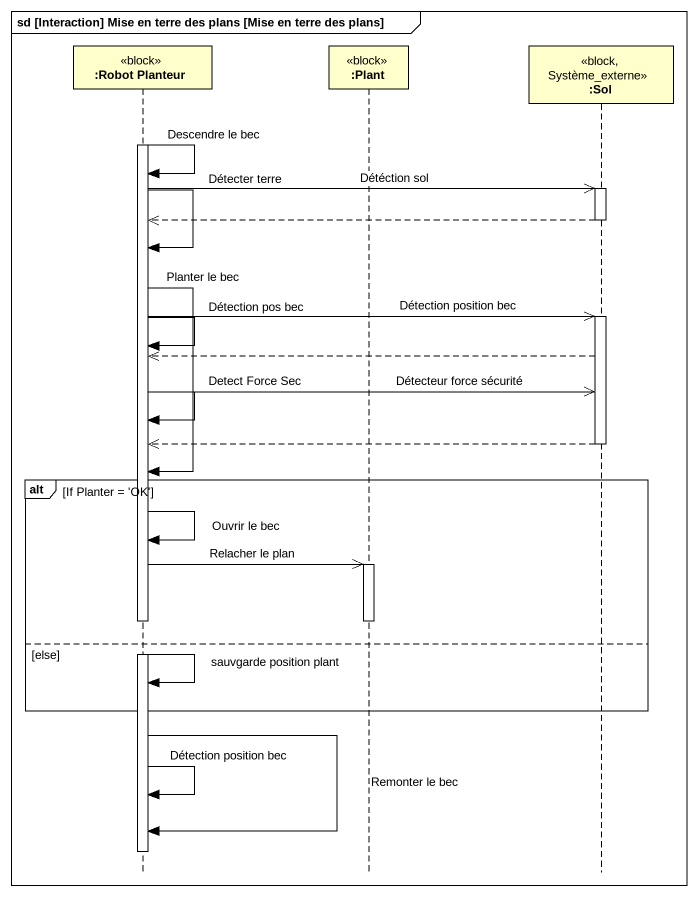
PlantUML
@startuml
mainframe sd [Interaction] Mise en terre des plans [Mise en terre des plans]
hide footbox
participant ":Robot Planteur" as Robot_Planteur <<block>>
participant ":Plant" as Plant <<block>>
participant ":Sol" as Sol <<block, Système_externe>>

activate Robot_Planteur
Robot_Planteur -> Robot_Planteur : Descendre le bec
Robot_Planteur ->> Sol : Détéction sol
activate Sol
Sol -->> Robot_Planteur
deactivate Sol
Robot_Planteur -> Robot_Planteur : Détecter terre
Robot_Planteur ->> Sol : Détection position bec
activate Sol
Robot_Planteur -> Robot_Planteur : Détection pos bec
Sol -->> Robot_Planteur
Robot_Planteur ->> Sol : Détecteur force sécurité
Robot_Planteur -> Robot_Planteur : Detect Force Sec
Sol -->> Robot_Planteur
deactivate Sol
Robot_Planteur -> Robot_Planteur : Planter le bec
alt If Planter = 'OK'
  Robot_Planteur -> Robot_Planteur : Ouvrir le bec
  Robot_Planteur ->> Plant : Relacher le plan
  activate Plant
  deactivate Plant
else else
  Robot_Planteur -> Robot_Planteur : sauvgarde position plant
end
Robot_Planteur -> Robot_Planteur : Détection position bec
Robot_Planteur -> Robot_Planteur : Remonter le bec
deactivate Robot_Planteur
@enduml
